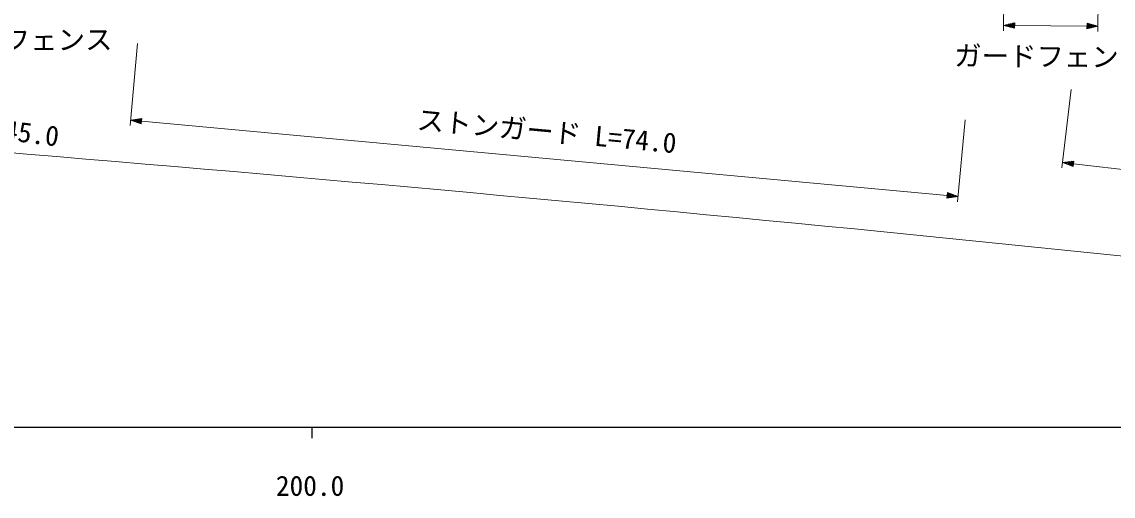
# Model space of a CAD drawing. Units: millimetres, scale not verified. Extents: x 40000 to 680000, y 20000 to 380000.
# Drawn here: x 241566 to 341052, y 198715 to 241975 of the extents above; entities that cross this region are included whole.
import ezdxf
from ezdxf.enums import TextEntityAlignment as Align

# ---------------------------------------------------------------- set-up
doc = ezdxf.new("R2010")
doc.units = ezdxf.units.MM
doc.header["$LTSCALE"] = 1000
doc.layers.add('M-STR-HTXT', color=7, linetype='Continuous', lineweight=13)
doc.layers.add('M-TTL-BAND', color=7, linetype='Continuous', lineweight=25)
doc.styles.add('ＭＳ ゴシック', font='')
doc.styles.get('ＭＳ ゴシック').set_extended_font_data('MS Gothic')

msp = doc.modelspace()

# ---------------------------------------------------------------- linework, layer by layer
at = {"layer": 'M-STR-HTXT'}
for p, q in [((331115, 246804), (331069, 241154)), ((339709, 246733), (339662, 241083)), ((331073, 241654), (332075, 241896)), ((332074, 241796), (331674, 241799)), ((331874, 241847), (332074, 241846)), ((332071, 241396), (332075, 241896)), ((338669, 241841), (338664, 241341)), ((338868, 241790), (338668, 241791)), ((339666, 241583), (338669, 241841)), ((331073, 241654), (332071, 241396)), ((331073, 241654), (332073, 241646)), ((332072, 241596), (331272, 241602)), ((332073, 241696), (331273, 241702)), ((331472, 241551), (332072, 241546)), ((331474, 241751), (332073, 241746)), ((332071, 241496), (331671, 241499)), ((331871, 241447), (332071, 241446)), ((332073, 241646), (338666, 241591)), ((339666, 241583), (338664, 241341)), ((338665, 241441), (339065, 241438)), ((338865, 241390), (338665, 241391)), ((339666, 241583), (338666, 241591)), ((338666, 241541), (339466, 241535)), ((339266, 241486), (338666, 241491)), ((339267, 241686), (338667, 241691)), ((338667, 241641), (339467, 241635)), ((338668, 241741), (339068, 241738)), ((252124, 239983), (251436, 232517)), ((337216, 235795), (336383, 228651)), ((251481, 233015), (252500, 233172)), ((251481, 233015), (252454, 232674)), ((251481, 233015), (252477, 232923)), ((252473, 232873), (251676, 232947)), ((252482, 232973), (251685, 233046)), ((251871, 232879), (252468, 232823)), ((251889, 233078), (252486, 233023)), ((252463, 232774), (252065, 232810)), ((252491, 233072), (252093, 233109)), ((252296, 233141), (252496, 233122)), ((252454, 232674), (252500, 233172)), ((252477, 232923), (325912, 226147)), ((327551, 233023), (326862, 225557)), ((252260, 232742), (252459, 232724)), ((336441, 229147), (337463, 229280)), ((336441, 229147), (337405, 228783)), ((336441, 229147), (337434, 229032)), ((337428, 228982), (336634, 229075)), ((337440, 229081), (336645, 229174)), ((336827, 229002), (337423, 228932)), ((336850, 229200), (337446, 229131)), ((337417, 228883), (337019, 228929)), ((337452, 229181), (337054, 229227)), ((337212, 228856), (337411, 228833)), ((337259, 229253), (337457, 229230)), ((337405, 228783), (337463, 229280)), ((337434, 229032), (409737, 220599)), ((325935, 226396), (325889, 225898)), ((326908, 226055), (325889, 225898)), ((326093, 225929), (325893, 225947)), ((325898, 225997), (326296, 225960)), ((326500, 225992), (325903, 226047)), ((325907, 226097), (326704, 226023)), ((326908, 226055), (325912, 226147)), ((325916, 226196), (326713, 226123)), ((326518, 226191), (325921, 226246)), ((325926, 226296), (326324, 226259)), ((326129, 226327), (325930, 226346)), ((326908, 226055), (325935, 226396))]:
    msp.add_line(p, q, dxfattribs=at)
msp.add_arc((-172961, -4772069), 5019167, 83.3427, 87.29559, dxfattribs=at)
at = {"layer": 'M-TTL-BAND'}
for p, q in [((40000, 205000), (579000, 205000)), ((268000, 205000), (268000, 204000))]:
    msp.add_line(p, q, dxfattribs=at)

# ---------------------------------------------------------------- texts
at = {"layer": 'M-STR-HTXT', "style": 'ＭＳ ゴシック'}
for s, rotation, p in [('ガードフェンス', 0.345, (241087, 238849)), ('ガードフェンス', 359.526, (335298, 237358)), ('側\u3000\u3000溝 L=345.0', 352.928, (234854, 231286)), ('ストンガード L=74.0', 354.728, (289286, 230531))]:
    msp.add_text(s, height=1833, rotation=rotation, dxfattribs=at).set_placement(p, align=Align.BOTTOM_CENTER)
at = {"layer": 'M-TTL-BAND', "style": 'ＭＳ ゴシック'}
msp.add_text('200.0', height=1833, dxfattribs=at).set_placement((267844, 198195), align=Align.BOTTOM_CENTER)

doc.saveas('drawing.dxf')
